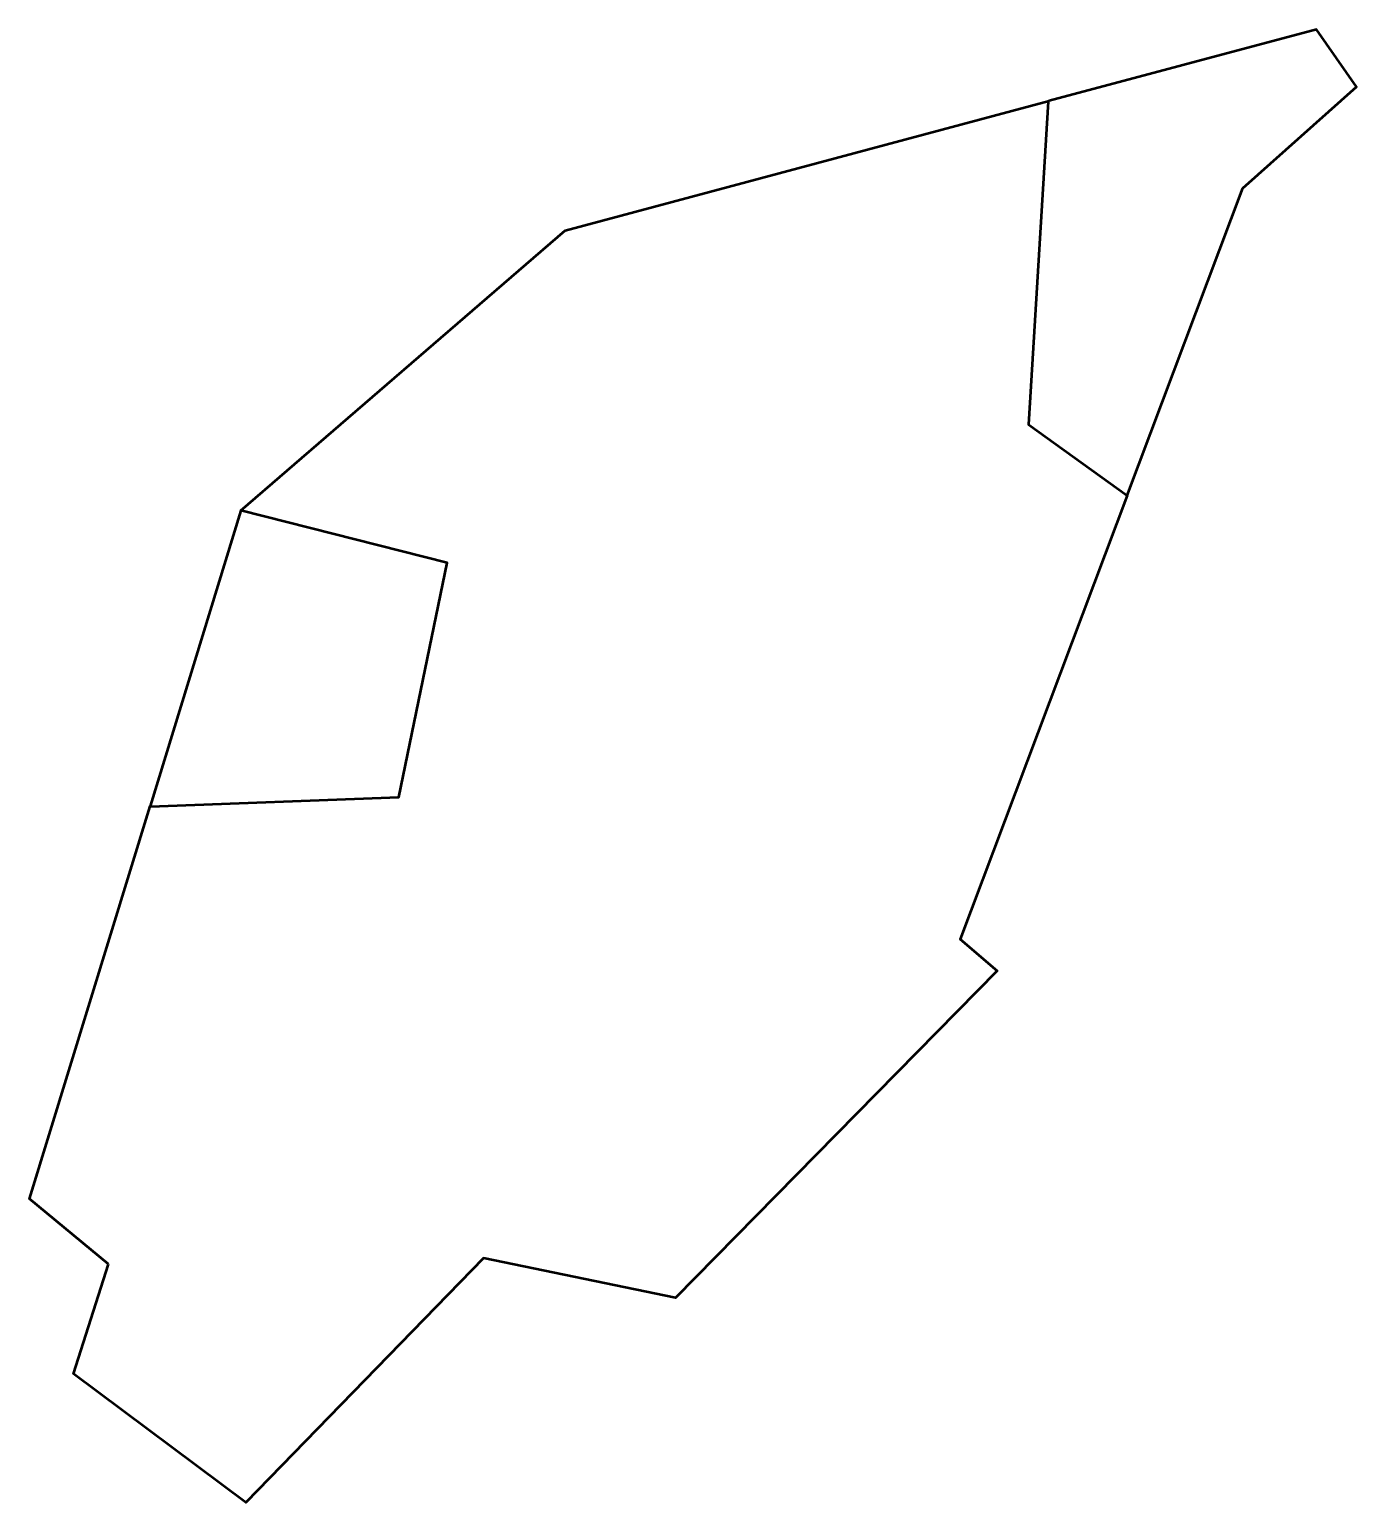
# Model space of a CAD drawing. Header units: metres. Extents: x 807522.1 to 807606.6, y 9157525.7 to 9157619.5.
import ezdxf

# ---------------------------------------------------------------- set-up
doc = ezdxf.new("R2010")
doc.units = ezdxf.units.M
doc.header["$MEASUREMENT"] = 0
doc.layers.add('2876-21073', color=1, linetype='Continuous')

msp = doc.modelspace()

# ---------------------------------------------------------------- linework, layer by layer
at = {"layer": '2876-21073', "color": 1, "lineweight": 53, "true_color": 0xff0000}
msp.add_lwpolyline([(807599.361, 9157609.361), (807606.595, 9157615.816), (807604.042, 9157619.465), (807587.032, 9157614.917), (807586.974, 9157614.876), (807585.708, 9157594.323), (807592, 9157589.811)], close=True, dxfattribs=at)
at = {"layer": '2876-21073', "color": 40, "lineweight": 53, "true_color": 0xffbb00}
msp.add_lwpolyline([(807527.155, 9157540.9), (807522.133, 9157545.049), (807529.811, 9157570.033), (807529.827, 9157570.01), (807545.644, 9157570.618), (807548.717, 9157585.521), (807535.593, 9157588.849), (807556.234, 9157606.681), (807587.032, 9157614.917), (807586.974, 9157614.876), (807585.708, 9157594.323), (807592, 9157589.811), (807581.371, 9157561.582), (807583.73, 9157559.567), (807563.259, 9157538.761), (807551.026, 9157541.278), (807535.894, 9157525.725), (807524.946, 9157533.907)], close=True, dxfattribs=at)
at = {"layer": '2876-21073', "color": 3, "lineweight": 53, "true_color": 0x00ff00}
msp.add_lwpolyline([(807545.644, 9157570.618), (807548.717, 9157585.521), (807535.593, 9157588.849), (807529.811, 9157570.033), (807529.827, 9157570.01)], close=True, dxfattribs=at)

doc.saveas('drawing.dxf')
